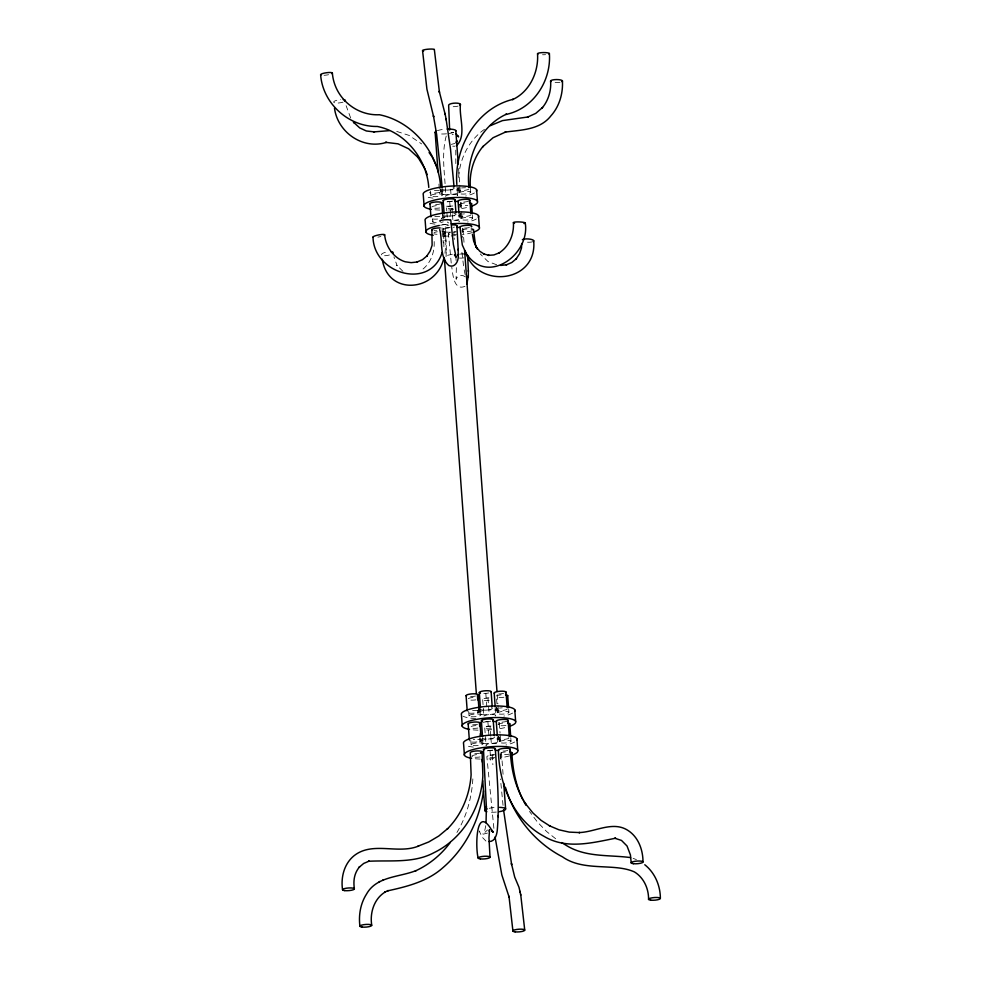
<?xml version="1.0" encoding="UTF-8"?>
<svg xmlns="http://www.w3.org/2000/svg" width="981" height="981" viewBox="0 0 981 981"><rect width="100%" height="100%" fill="white"/><g stroke="black" fill="none" stroke-linecap="round" stroke-linejoin="round"><path stroke-width="0.74" stroke-dasharray="4.91 3.68" d="M455.76 150.142L455.858 166.745M434.178 241.559C434.767 252.693 430.242 264.6 420.628 270.781M443.878 246.734L443.694 228.769M485.779 825.671L484.222 833.041L487.532 829.951M472.854 778.889C471.677 798.816 466.012 818.694 455.049 835.469M458.63 177.34C459.746 158.615 468.967 140.124 484.504 129.308M445.006 253.294L446.024 241.118L445.374 232.325M446.22 136.065C440.91 155.476 445.337 176.445 445.717 196.323A5.947 1.337 -4.2 0 1 453.308 194.373A5.947 1.337 -4.2 0 1 456.226 196.298M464.957 286.342C453.749 291.124 452.83 274.018 451.738 266.906M455.074 143.398L451.334 144.379M487.447 833.065L483.326 834.157L480.555 832.881L479.194 830.981L482.198 837.185L485.938 841.048M452.167 134.716L453.234 134.385M451.039 132.631L453.381 132.656M454.828 146.218L452.719 146.181M452.339 254.238L447.912 255.244L445.975 257.635L446.441 249.125L446.429 250.192L445.092 226.783A5.947 1.337 -4.2 0 1 448.869 225.127M496.693 264.784L488.023 261.559L480.236 253.907M396.729 131.429L409.003 135.378L421.646 143.925M633.15 858.363L636.411 859.614M465.276 276.838C462.431 274.349 457.587 275.465 456.104 278.935L456.386 265.937M402.983 271.369L396.729 265.201L397.17 265.79L393.921 256.912M555.638 838.73L546.589 831.508L537.441 822.053L529.495 811.459M350.695 118.051L346.121 105.703M465.141 274.705L464.172 269.726M463.535 265.802L461.61 249.726M451.223 263.055L448.476 233.883M493.884 828.344L486.883 756.866A5.947 1.337 -4.2 0 1 493.713 754.929M503.045 805.376L500.469 779M470.365 187.31L470.721 192.141M472.413 215.256L472.634 218.15M508.685 709.202L508.918 712.231M510.819 738.239L511.04 741.121M458.581 168.511L459.697 183.68M459.807 185.201L460.248 191.258M461.095 202.822L462.161 217.267M463.007 228.831L464.136 244.097M497.208 694.56L497.882 703.72M497.992 705.241L498.446 711.36M499.292 722.911L500.04 733.028M500.138 734.475L500.568 740.25M503.069 774.316L501.414 751.802A10.411 2.342 -4.2 0 1 500.568 753.065L501.181 761.342M459.022 187.334L459.402 192.521M460.248 204.085L460.469 206.966M460.886 212.742L461.315 218.53M462.382 228.279A10.411 2.342 -4.2 0 1 462.161 230.081L462.701 237.451M496.594 698.987L497.159 706.553M497.269 708.074L497.6 712.611M499.403 737.172L499.721 741.501M458.544 188.082L458.924 193.245M459.979 207.69L459.77 204.796A5.947 1.337 -4.2 0 0 467.79 205.348M460.408 213.466L460.825 219.241M496.668 707.276L497.109 713.334M498.814 736.449L499.231 742.225M500.089 753.788L500.494 759.282M458.139 187.665L458.323 190.265M460.028 213.38L460.236 216.261M496.3 707.326L496.521 710.354M498.434 736.363L498.642 739.245M457.048 187.113L457.232 189.689M457.514 195.231L456.962 187.481M458.924 212.803L459.427 221.228M495.147 707.742L495.712 715.321M497.293 736.989L497.833 744.211A5.947 1.337 -4.2 0 0 490.549 743.549A5.947 1.337 -4.2 0 0 486.392 745.621M450.622 189.308L451.002 194.483M452.376 213.269L451.849 206.047A10.411 2.342 -4.2 0 1 446.539 206.218M452.486 214.716L452.915 220.492A5.947 1.337 -4.2 0 1 458.936 221.951M456.398 231.724A10.411 2.342 -4.2 0 1 453.762 232.043L454.301 239.413M487.974 697.92L489.188 714.573M490.782 736.253L490.046 726.136A10.411 2.342 -4.2 0 1 484.737 726.308M490.892 737.687L491.322 743.475M492.168 755.027L492.879 764.677M449.703 201.522L450.757 215.967M485.816 693.408L486.821 707.031M487.888 721.611L488.955 736.057M490.01 750.514L490.721 760.165M446.563 207.886L446.772 210.768M446.882 212.215L447.311 217.99M482.689 699.76L483.903 716.412M484.761 727.976L486.036 745.315M442.235 189.603L442.615 194.765M444.111 214.986L444.319 217.88M480.371 708.797L480.813 714.855M482.505 737.97L482.934 743.745M441.143 189.002L441.524 194.189M443.007 214.41L443.326 218.751M444.283 231.749L444.933 240.59M479.268 708.221L479.709 714.278M481.524 738.84L481.843 743.169M440.739 188.634L440.935 191.209M442.627 214.324L442.836 217.218M478.9 708.27L479.12 711.299A5.947 1.337 -4.2 0 1 473.835 713.138A5.947 1.337 -4.2 0 1 467.324 712.402M440.261 189.333L440.444 191.933M443.204 229.493L443.853 238.334M478.421 708.993L478.642 712.022M480.555 738.031L480.764 740.913M438.936 184.085L439.598 193.183M448.967 227.85A10.411 2.342 -4.2 0 0 442.357 230.756L443.253 242.969M477.575 710.232L477.796 713.285M479.599 737.835L479.917 742.176M430.463 191.025L430.818 195.857M432.523 218.971L432.731 221.865M468.685 711.409L469.016 715.958M470.819 740.508L471.138 744.849M455.858 256.556L456.104 260.554M560.004 82.281A5.947 1.508 -0.3 0 1 552.769 82.269M503.915 697.233A5.947 1.337 -4.2 0 1 496.987 697.246M496.374 695.958A5.947 1.337 -4.2 0 1 504.209 694.732M492.879 750.06A5.947 1.337 -4.2 0 1 485.656 750.514M472.18 230.78A5.947 1.337 -4.2 0 1 462.039 231.124M462.161 230.081A5.947 1.337 -4.2 0 1 469.997 228.855M451.052 232.215A10.411 2.342 -4.2 0 1 442.357 230.756M532.401 241.829A5.947 1.643 2.9 0 1 525.362 241.976M456.496 234.447A5.947 1.337 -4.2 0 1 453.443 234.729M449.568 234.459A5.947 1.337 -4.2 0 1 449.764 232.816M453.762 232.043A5.947 1.337 -4.2 0 1 455.307 231.945M505.988 725.45A5.947 1.337 -4.2 0 1 499.059 725.462M498.005 724.542A5.947 1.337 -4.2 0 1 506.282 722.948M509.47 754.082A5.947 1.337 -4.2 0 1 500.445 754.095M500.568 753.065A5.947 1.337 -4.2 0 1 508.403 751.838M489.2 700.508A5.947 1.337 -4.2 0 1 482.652 699.588A5.947 1.337 -4.2 0 1 489.519 697.822M458.053 106.107A5.947 1.754 -3.8 0 1 450.831 106.5M488.685 692.954A5.947 1.337 -4.2 0 1 481.463 693.42M466.515 207.592A26.879 6.045 -4.2 0 1 461.646 208.561M453.553 209.615A26.879 6.045 -4.2 0 1 446.551 210.069M439.844 210.081A26.879 6.045 -4.2 0 1 433.884 209.664M452.572 201.08A5.947 1.337 -4.2 0 1 446.662 201.62M460.469 202.27A10.411 2.342 -4.2 0 1 458.838 204.698M447.066 201.853A10.411 2.342 -4.2 0 1 452.413 201.35M459.807 204.44A5.947 1.337 -4.2 0 1 468.084 202.859M453.075 208.622A5.947 1.337 -4.2 0 1 446.539 207.714A5.947 1.337 -4.2 0 1 453.394 205.949M468.587 201.215A5.947 1.337 -4.2 0 1 463.044 202.086M439.684 207.972A5.947 1.337 -4.2 0 1 432.768 207.997M431.714 207.065A5.947 1.337 -4.2 0 1 439.991 205.47M440.481 203.84A5.947 1.337 -4.2 0 1 434.951 204.71M454.473 227.077A5.947 1.337 -4.2 0 1 453.112 227.347M450.058 227.629A5.947 1.337 -4.2 0 1 445.092 226.783M441.524 228.021A5.947 1.337 -4.2 0 1 441.266 230.167M436.852 230.707A5.947 1.337 -4.2 0 1 434.056 230.621M496.349 812.06A10.411 2.342 -4.2 0 1 488.734 812.072M489.188 808.319A10.411 2.342 -4.2 0 1 496.913 807.363M441.585 218.579A10.411 2.342 -4.2 0 1 452.572 215.832A10.411 2.342 -4.2 0 1 462.21 217.463A10.411 2.342 -4.2 0 1 452.915 220.492M470.941 214.594A5.947 1.337 -4.2 0 1 465.656 216.433A5.947 1.337 -4.2 0 1 459.145 215.697A5.947 1.337 -4.2 0 1 464.43 213.858M453.884 213.38A5.947 1.337 -4.2 0 1 455.061 215.084A5.947 1.337 -4.2 0 1 447.262 216.053A5.947 1.337 -4.2 0 1 444.724 214.508M453.529 132.46A10.411 2.342 -4.2 0 1 449.175 133.477M446.539 133.808A10.411 2.342 -4.2 0 1 438.924 133.821M437.403 130.632A10.411 2.342 -4.2 0 1 444.393 129.284M448.722 222.908A5.947 1.337 -4.2 0 1 447.667 221.976M434.816 216.666A5.947 1.337 -4.2 0 1 441.744 216.642A5.947 1.337 -4.2 0 1 441.548 218.285M437.551 219.057A5.947 1.337 -4.2 0 1 431.039 218.309M468.992 188.941A5.947 1.337 -4.2 0 1 461.695 190.547A5.947 1.337 -4.2 0 1 457.526 189.088A5.947 1.337 -4.2 0 1 465.546 187.751M453.038 187.555A5.947 1.337 -4.2 0 1 449.617 189.885A5.947 1.337 -4.2 0 1 442.382 188.867M434.411 190.473A5.947 1.337 -4.2 0 1 440.849 191.099A5.947 1.337 -4.2 0 1 436.655 192.938A5.947 1.337 -4.2 0 1 429.494 192.632M507.226 708.687A5.947 1.337 -4.2 0 1 501.426 710.563A5.947 1.337 -4.2 0 1 495.405 709.545A5.947 1.337 -4.2 0 1 502.26 707.841M483.952 716.069A5.947 1.337 -4.2 0 1 491.493 714.462A5.947 1.337 -4.2 0 1 495.221 716.032M491.236 707.644A5.947 1.337 -4.2 0 1 487.042 710.06A5.947 1.337 -4.2 0 1 481.009 708.601M472.609 710.563A5.947 1.337 -4.2 0 1 479.12 711.299M441.891 231.479A5.947 1.337 -4.2 0 1 445.411 232.497A5.947 1.337 -4.2 0 1 441.597 233.981M437.06 234.263A5.947 1.337 -4.2 0 1 433.933 233.736M434.056 232.705A5.947 1.337 -4.2 0 1 437.354 231.774M494.804 754.696A10.411 2.342 -4.2 0 1 486.858 755.211M487.373 750.833A10.411 2.342 -4.2 0 1 492.72 750.342M494.902 757.418A5.947 1.337 -4.2 0 1 486.883 756.866M512.597 713.077A26.879 6.045 -4.2 0 1 503.854 716.13M475.626 718.546A26.879 6.045 -4.2 0 1 463.081 716.228M504.7 727.681A26.879 6.045 -4.2 0 1 498.556 728.871M491.751 729.705A26.879 6.045 -4.2 0 1 484.749 730.158M478.041 730.171A26.879 6.045 -4.2 0 1 472.069 729.754M498.667 722.359A10.411 2.342 -4.2 0 1 498.446 724.174M482.873 722.396A10.411 2.342 -4.2 0 1 490.598 721.44M508.857 738.288A5.947 1.337 -4.2 0 1 499.145 739.343A5.947 1.337 -4.2 0 1 501.328 737.025M508.244 737.001A5.947 1.337 -4.2 0 1 508.98 737.258M477.759 739.355A5.947 1.337 -4.2 0 1 479.427 741.44A5.947 1.337 -4.2 0 1 469.801 741.611M469.482 740.937A5.947 1.337 -4.2 0 1 469.924 740.581M473.222 739.637A5.947 1.337 -4.2 0 1 474.73 739.453M490.758 721.17A5.947 1.337 -4.2 0 1 484.859 721.722M494.449 737.111A5.947 1.337 -4.2 0 1 489.163 738.951A5.947 1.337 -4.2 0 1 482.652 738.215M491.273 728.711A5.947 1.337 -4.2 0 1 484.724 727.804A5.947 1.337 -4.2 0 1 491.591 726.038M509.531 755.885A26.879 6.045 -4.2 0 1 500.678 757.761M493.872 758.607A26.879 6.045 -4.2 0 1 486.87 759.049M480.163 759.061A26.879 6.045 -4.2 0 1 474.203 758.656M474.412 192.987A26.879 6.045 -4.2 0 1 465.668 196.041M433.038 198.113A26.879 6.045 -4.2 0 1 425.815 196.556M514.718 741.979A26.879 6.045 -4.2 0 1 505.975 745.02M473.345 747.093A26.879 6.045 -4.2 0 1 466.134 745.548M476.312 218.996A26.879 6.045 -4.2 0 1 467.569 222.037M447.618 224.514A26.879 6.045 -4.2 0 1 440.91 224.526M434.939 224.109A26.879 6.045 -4.2 0 1 426.796 222.147M443.24 221.841A5.947 1.337 -4.2 0 1 440.751 222.417M436.214 222.712A5.947 1.337 -4.2 0 1 432.695 221.694A5.947 1.337 -4.2 0 1 436.508 220.21M506.785 721.317A5.947 1.337 -4.2 0 1 499.758 722.188M507.778 750.526A5.947 1.337 -4.2 0 1 501.88 751.078M545.571 54.654A5.947 1.091 -0.7 0 1 542.518 54.752M503.584 693.42A5.947 1.337 -4.2 0 1 497.686 693.972M469.372 227.543A5.947 1.337 -4.2 0 1 463.473 228.095M389.42 254.974A5.947 1.766 -10.6 0 1 382.578 255.551M381.462 254.876A5.947 1.766 -10.6 0 1 388.145 251.761M472.364 232.534A26.879 6.045 -4.2 0 1 462.272 234.778M455.466 235.624A26.879 6.045 -4.2 0 1 451.248 235.943M448.464 236.065A26.879 6.045 -4.2 0 1 443.044 236.114M440.543 225.225A26.879 6.045 -4.2 0 1 448.525 224.085M477.882 728.061A5.947 1.337 -4.2 0 1 470.954 728.086M471.15 726.431A5.947 1.337 -4.2 0 1 478.176 725.572M477.551 724.248A5.947 1.337 -4.2 0 1 470.34 724.714M480.003 756.964A5.947 1.337 -4.2 0 1 473.087 756.976M472.339 756.719A5.947 1.337 -4.2 0 1 471.984 756.4M472.02 756.057A5.947 1.337 -4.2 0 1 480.298 754.463M479.672 753.15A5.947 1.337 -4.2 0 1 473.774 753.702M463.927 257.831A5.947 2.085 -3.5 0 1 459.378 258.04M459.586 254.189A5.947 2.085 -3.5 0 1 464.123 253.969M343.019 102.147A5.947 1.582 -7.8 0 1 333.81 102.416A5.947 1.582 -7.8 0 1 340.444 99.621M475.81 699.858A5.947 1.337 -4.2 0 1 468.145 699.612M468.268 698.582A5.947 1.337 -4.2 0 1 476.104 697.356M380.873 236.495A5.947 1.006 -11.1 0 1 377.869 237.12M475.478 696.044A5.947 1.337 -4.2 0 1 468.268 696.498M328.586 74.703A5.947 1.153 -8.1 0 1 324.073 75.292M456.631 277.611L456.214 279.033L456.631 277.611M462.995 220.002A5.947 1.337 -4.2 0 0 472.584 218.493A5.947 1.337 -4.2 0 0 464.614 217.586A5.947 1.337 -4.2 0 0 462.995 220.002M443.387 194.508A10.411 2.342 -4.2 0 0 460.175 191.884A10.411 2.342 -4.2 0 0 446.22 190.289A10.411 2.342 -4.2 0 0 443.387 194.508M432.977 196.617A5.947 1.337 -4.2 0 0 442.578 195.109A5.947 1.337 -4.2 0 0 434.595 194.201A5.947 1.337 -4.2 0 0 432.977 196.617M461.082 193.993A5.947 1.337 -4.2 0 0 470.684 192.497A5.947 1.337 -4.2 0 0 462.701 191.589A5.947 1.337 -4.2 0 0 461.082 193.993M481.573 714.597A10.411 2.342 -4.2 0 0 498.373 711.973A10.411 2.342 -4.2 0 0 484.406 710.379A10.411 2.342 -4.2 0 0 481.573 714.597M499.28 714.082A5.947 1.337 -4.2 0 0 508.869 712.586A5.947 1.337 -4.2 0 0 500.899 711.679A5.947 1.337 -4.2 0 0 499.28 714.082M471.174 716.706A5.947 1.337 -4.2 0 0 480.776 715.21A5.947 1.337 -4.2 0 0 472.793 714.303A5.947 1.337 -4.2 0 0 471.174 716.706M483.694 743.488A10.411 2.342 -4.2 0 0 500.494 740.863A10.411 2.342 -4.2 0 0 486.527 739.282A10.411 2.342 -4.2 0 0 483.694 743.488M501.401 742.973A5.947 1.337 -4.2 0 0 510.991 741.477A5.947 1.337 -4.2 0 0 503.02 740.569A5.947 1.337 -4.2 0 0 501.401 742.973M473.296 745.597A5.947 1.337 -4.2 0 0 482.897 744.101A5.947 1.337 -4.2 0 0 474.914 743.193A5.947 1.337 -4.2 0 0 473.296 745.597"/><path stroke-width="1.47" d="M458.225 250.155L456.888 225.691M468.366 271.467L467.655 255.452M486.392 806.357L486.049 822.801M488.955 841.563C494.841 841.808 496.778 835.039 497.269 830.355C499.587 803.157 497.085 775.824 495.295 748.662M439.672 229.517C442.872 240.848 439.145 257.145 448.918 265.581C455.515 268.377 459.12 259.867 458.176 254.545M466.895 283.95L468.317 275.845M498.127 816.756L498.127 815.505M458.164 255.869L458.225 249.088M468.305 277.169L468.366 270.4M513.419 222.712C514.142 234.434 509.102 246.807 498.826 253.061L499.501 252.73L493.946 254.937L488.256 255.354L489.176 255.367L483.792 253.993L484.626 254.398L479.819 251.295L475.957 246.685L476.41 247.286L473.713 241.351L472.388 234.287M525.24 222.932C530.451 254.447 487.361 285.827 466.466 253.772M521.72 243.496L521.5 248.021L519.562 253.748L516.055 259.045L516.546 258.543L511.812 262.503L506.135 264.919L506.821 264.747L500.543 265.446M533.689 240.676C537.686 282.908 477.146 289.898 465.313 251.406M483.51 790.882C479.648 820.19 465.448 848.381 442.885 867.719C427.409 881.514 407.14 886.591 387.47 890.883L388.206 890.527L384.822 892.158L385.496 891.827C374.166 898.461 369.702 912.747 371.725 925.23M456.373 142.809L456.864 140.651L456.202 142.343M443.976 257.414C437.109 291.59 387.838 296.679 382.271 259.205M489.127 831.103L489.556 829.632L488.967 837.86L490.01 857.063M442.21 252.338C430.058 290.805 373.614 273.527 373.013 237.132M440.028 221.24C437.649 220.161 450.573 218.935 450.242 220.284M450.242 842.507C441.217 854.745 429.175 864.69 415.306 870.969L416.03 870.613C399.218 877.345 376.434 876.156 366.453 894.218C360.407 903.697 358.494 915.285 359.929 926.334M490.365 125.654L502.493 120.602L528.207 116.947L527.52 117.119L535.749 113.391L542.603 107.469L542.125 107.971C548.637 100.405 551.322 89.97 550.599 81.264M456.337 145.875C466.956 135.832 458.863 117.242 460.445 104.354M379.144 881.796L379.819 881.478M382.897 879.994L383.632 879.638M389.261 130.657L373.577 131.92L374.484 131.932L366.354 130.976L359.72 127.91L353.393 122.135L353.871 122.772M630.575 857.59C609.397 854.745 586.712 857.468 567.386 846.088L561.672 842.581M644.775 864.739C654.879 872.759 660.336 885.536 660.372 898.314M455.135 255.526L454.436 254.876L456.153 257.341L453.394 244.502L450.757 219.952M456.165 133.943L458.605 136.874L457.563 135.734M492.241 831.066L493.296 832.195L491.971 830.392L492.67 831.741C475.577 801.367 475.282 848.7 478.213 858.167M429.089 152.558L432.192 156.96L437.538 168.34M523.658 801.219L525.853 805.058M425.104 169.051L417.82 157.07L418.298 157.708L408.636 148.793L398.028 143.827L385.558 142.331L386.477 142.355C362.786 149.958 337.623 132.3 334.484 108.155M477.293 249.027L475.503 245.115L473.48 229.701M466.024 253.184L462.321 245.017L459.991 227.249M522.922 799.932C515.736 785.217 512.572 768.969 511.886 752.685M425.619 170.436L427.164 174.557M505.46 787.387C514.007 816.805 534.927 842.323 562.027 856.609L562.42 856.793C583.695 871.962 614.216 862.716 634.437 871.937C643.818 877.652 648.735 888.651 648.564 899.418M524.725 930.013L520.776 895.126L518.986 887.278L514.706 877.075L511.42 863.513L511.653 864.702L503.535 809.73M445.239 114.618L439.243 91.294L439.451 92.386L434.35 49.528M384.638 234.729C385.68 247.065 394.154 258.432 405.239 261.78L411.162 262.65L417.44 261.964L416.753 262.123L422.431 259.72L427.164 255.747L426.686 256.249L430.181 250.964L432.118 245.225L431.885 229.873M446.097 119.057L450.512 149.149L454.044 186.881M444.994 113.404L446.306 120.148M520.555 894.01L520.776 895.126M520.016 891.288L520.261 892.526M495.049 836.965L501.818 874.868L509.188 897.333L508.98 896.217L512.928 931.104M332.351 72.974C334.263 97.303 355.649 115.917 379.414 114.74C412.682 121.485 438.151 152.533 440.555 186.047M320.628 74.814C322.7 103.348 348.635 126.978 377.317 126.463C404.748 131.773 426.821 158.714 428.771 187.469M422.553 50.62L426.919 89.185L433.676 116.935L433.43 115.721L436.668 134.605L442.247 187.972M643.009 861.845C642.96 850.012 638.533 837.418 628.331 830.674C613.027 820.312 595.148 832.28 578.888 832.562L579.808 832.587L569.25 832.109L558.998 829.816L549.274 825.732L550.096 826.137L541.058 820.337L532.928 812.955L525.841 804.126L526.294 804.727C515.197 788.393 510.966 768.613 510.194 749.128M631.212 862.949L630.427 854.929L627.031 846.002L621.513 840.435L614.707 838.203L615.639 838.215C592.119 842.826 566.233 849.779 543.866 836.241C513.063 819.675 498.949 783.758 498.397 750.232M476.594 189.738L477.44 201.301M478.495 215.746L479.353 227.298M514.78 709.827L515.638 721.391M516.901 738.73L517.76 750.281M471.567 203.692L472.315 213.809M507.692 695.578L508.575 707.693M509.764 723.794L510.721 736.792M468.943 187.383C465.656 158.628 479.317 126.549 506.503 114.127L505.779 114.483C533.357 108.989 551.445 80.736 549.372 53.489M469.874 200.149L470.831 213.147M506 692.034L507.116 707.166M508.072 720.238L509.237 736.13M455.797 130.583L458.25 163.962M464.577 250.204L496.987 691.507M503.731 783.316L505.607 808.835M458.078 201.252L458.924 212.803M494.203 693.126L495.197 706.749M496.276 721.342L497.33 735.787M454.988 199.683L455.944 212.681M491.101 691.568L492.217 706.7M493.173 719.772L494.338 735.664M443.179 200.786L444.135 213.784M479.304 692.66L480.42 707.804M481.377 720.876L482.542 736.768M483.498 749.766L486.392 807.473M441.781 202.773L442.517 212.877M477.894 694.646L478.9 708.27M479.967 722.862L480.923 735.86M482.088 751.753L482.86 775.885C481.156 807.547 463.057 838.497 434.154 852.587C413.872 863.538 390.463 860.079 368.525 861.269L369.212 861.097L363.718 863.427L359.144 867.265L359.622 866.763C353.994 873.433 353.258 881.024 354.362 888.761M477.747 699.907L477.416 695.37A5.947 1.337 -4.2 0 0 472.155 693.849A5.947 1.337 -4.2 0 0 466.466 696.069M468.538 724.272A5.947 1.337 -4.2 0 1 474.228 722.053A5.947 1.337 -4.2 0 1 479.488 723.573L479.697 726.467M480.236 733.69L480.445 736.584M482.112 759.368L482.321 762.127M435.147 132.509L438.041 171.957M444.381 258.236L476.337 693.432M482.75 780.741L484.957 810.76M429.985 203.864L430.929 216.875M466.098 695.75L467.214 710.894M468.17 723.953L469.335 739.846M424.111 206.268L423.265 194.716A26.879 6.045 -4.2 0 1 450.647 186.12A26.879 6.045 -4.2 0 1 476.398 191.332M426.024 232.276L425.165 220.713A26.879 6.045 -4.2 0 1 452.56 212.117A26.879 6.045 -4.2 0 1 478.311 217.341M462.296 726.357L461.45 714.806A26.879 6.045 -4.2 0 1 488.845 706.21A26.879 6.045 -4.2 0 1 514.596 711.421M464.418 755.26L463.572 743.696A26.879 6.045 -4.2 0 1 490.966 735.1A26.879 6.045 -4.2 0 1 516.717 740.324M342.565 889.865C340.689 877.541 344.049 863.881 354.006 855.775C372.51 840.999 397.881 854.586 418.617 846.051L417.931 846.223L428.758 841.956L438.765 836.033L447.716 828.577L447.226 829.092C461.683 814.733 469.776 794.904 471.113 774.708L470.291 752.856A5.947 1.337 -4.2 0 1 477.882 750.894A5.947 1.337 -4.2 0 1 480.8 752.832M456.852 184.538C453.945 148.021 476.214 108.204 513.259 99.277L512.536 99.633C529.654 91.834 538.753 72.054 537.539 53.845M470.365 187.31C469.2 173.576 473.308 157.843 483.069 146.377L482.591 146.88L493.075 137.72L505.693 131.969L504.994 132.141C521.046 129.848 539.893 130.105 550.954 115.807C559.428 106.389 563.131 93.416 562.42 80.896M449.641 130.032L448.648 105.445A5.947 1.754 -3.8 0 1 455.454 103.103A5.947 1.754 -3.8 0 1 459.979 105.274M550.954 81.644A5.947 1.508 -0.3 0 1 556.656 79.559A5.947 1.508 -0.3 0 1 561.941 81.668M483.854 750.085A5.947 1.337 -4.2 0 1 489.556 747.865A5.947 1.337 -4.2 0 1 494.816 749.386M505.534 694.83A5.947 1.337 -4.2 0 1 507.643 695.934M471.321 228.953A5.947 1.337 -4.2 0 1 473.443 230.057M522.358 239.658A5.947 1.643 2.9 0 1 530.206 239.18A5.947 1.643 2.9 0 1 533.21 241.498M509.728 751.937A5.947 1.337 -4.2 0 1 511.395 753.408M507.594 723.034A5.947 1.337 -4.2 0 1 509.274 724.505M423.633 50.975A5.947 0.907 -4.6 0 1 427.103 49.283A5.947 0.907 -4.6 0 1 434.301 49.761M480.408 693.236A5.947 1.337 -4.2 0 1 483.829 690.906A5.947 1.337 -4.2 0 1 491.064 691.912M431.309 209.309A26.879 6.045 -4.2 0 1 431.505 200.909A26.879 6.045 -4.2 0 1 468.562 198.003A26.879 6.045 -4.2 0 1 471.591 206.157M443.547 201.093A5.947 1.337 -4.2 0 1 449.249 198.885A5.947 1.337 -4.2 0 1 454.497 200.406M442.713 202.871A10.411 2.342 -4.2 0 0 441.291 203.484A5.947 1.337 -4.2 0 0 436.042 201.963A5.947 1.337 -4.2 0 0 430.34 204.183M455 201.35A10.411 2.342 -4.2 0 1 457.318 201.51M458.446 201.559A5.947 1.337 -4.2 0 1 464.136 199.351A5.947 1.337 -4.2 0 1 469.396 200.872M469.409 202.944A5.947 1.337 -4.2 0 1 471.53 204.048M451.922 224.845A5.947 1.337 -4.2 0 1 456.852 226.035M499.513 807.351A10.411 2.342 -4.2 0 1 505.656 809.141A10.411 2.342 -4.2 0 1 498.986 811.728M486.87 811.753A10.411 2.342 -4.2 0 1 487.214 808.884M435.772 133.06A10.411 2.342 -4.2 0 1 435.993 131.258M447.103 129.112A10.411 2.342 -4.2 0 1 455.724 131.209M456.913 227.347A10.411 2.342 -4.2 0 1 459.218 227.506M480.837 753.114A10.411 2.342 -4.2 0 1 483.032 751.851M495.319 750.33A10.411 2.342 -4.2 0 1 497.625 750.49M469.507 729.398A26.879 6.045 -4.2 0 1 469.703 720.998A26.879 6.045 -4.2 0 1 506.748 718.104A26.879 6.045 -4.2 0 1 509.789 726.247M479.488 723.573A10.411 2.342 -4.2 0 1 480.911 722.96M493.198 721.44A10.411 2.342 -4.2 0 1 495.503 721.599M471.628 758.288A26.879 6.045 -4.2 0 1 471.824 749.901A26.879 6.045 -4.2 0 1 508.869 746.995A26.879 6.045 -4.2 0 1 511.91 755.137M498.753 750.551A5.947 1.337 -4.2 0 1 504.455 748.331A5.947 1.337 -4.2 0 1 509.715 749.852M496.631 721.66A5.947 1.337 -4.2 0 1 502.333 719.441A5.947 1.337 -4.2 0 1 507.594 720.961M482.48 721.452A5.947 1.337 -4.2 0 1 486.662 719.036A5.947 1.337 -4.2 0 1 492.695 720.495M537.907 54.114A5.947 1.091 -0.7 0 1 543.633 52.569A5.947 1.091 -0.7 0 1 548.882 54.041M494.559 693.444A5.947 1.337 -4.2 0 1 500.261 691.225A5.947 1.337 -4.2 0 1 505.522 692.745M460.347 227.567A5.947 1.337 -4.2 0 1 466.049 225.348A5.947 1.337 -4.2 0 1 471.309 226.869M514.522 223.19A5.947 0.895 2 0 1 515.442 222.013A5.947 0.895 2 0 1 523.474 222.331A5.947 0.895 2 0 1 523.94 223.545M451.297 223.827A26.879 6.045 -4.2 0 1 476.582 225.372A26.879 6.045 -4.2 0 1 473.504 232.154M433.222 235.317A26.879 6.045 -4.2 0 1 439.292 225.471M432.253 230.192A5.947 1.337 -4.2 0 1 433.712 228.634A5.947 1.337 -4.2 0 1 440.211 227.935M464.123 253.969A5.947 2.085 -3.5 0 1 466.527 254.508M343.24 99.596A5.947 1.582 -7.8 0 1 344.932 101.264M373.356 237.328A5.947 1.006 -11.1 0 1 379.034 234.864A5.947 1.006 -11.1 0 1 384.147 235.342M320.983 75.059A5.947 1.153 -8.1 0 1 326.673 72.704A5.947 1.153 -8.1 0 1 331.86 73.636M390.916 251.663A5.947 1.766 -10.6 0 1 393.062 252.963M480.371 858.915A5.947 1.337 -4.2 0 0 489.973 857.419A5.947 1.337 -4.2 0 0 481.99 856.511A5.947 1.337 -4.2 0 0 480.371 858.915M633.37 863.697A5.947 1.337 -4.2 0 0 642.972 862.201A5.947 1.337 -4.2 0 0 634.989 861.293A5.947 1.337 -4.2 0 0 633.37 863.697M650.734 900.166A5.947 1.337 -4.2 0 0 660.323 898.67A5.947 1.337 -4.2 0 0 652.353 897.762A5.947 1.337 -4.2 0 0 650.734 900.166M515.086 931.864A5.947 1.337 -4.2 0 0 524.688 930.356A5.947 1.337 -4.2 0 0 516.705 929.448A5.947 1.337 -4.2 0 0 515.086 931.864M362.087 927.082A5.947 1.337 -4.2 0 0 371.676 925.586A5.947 1.337 -4.2 0 0 363.706 924.678A5.947 1.337 -4.2 0 0 362.087 927.082M344.723 890.613A5.947 1.337 -4.2 0 0 354.325 889.117A5.947 1.337 -4.2 0 0 346.342 888.21A5.947 1.337 -4.2 0 0 344.723 890.613"/></g></svg>
